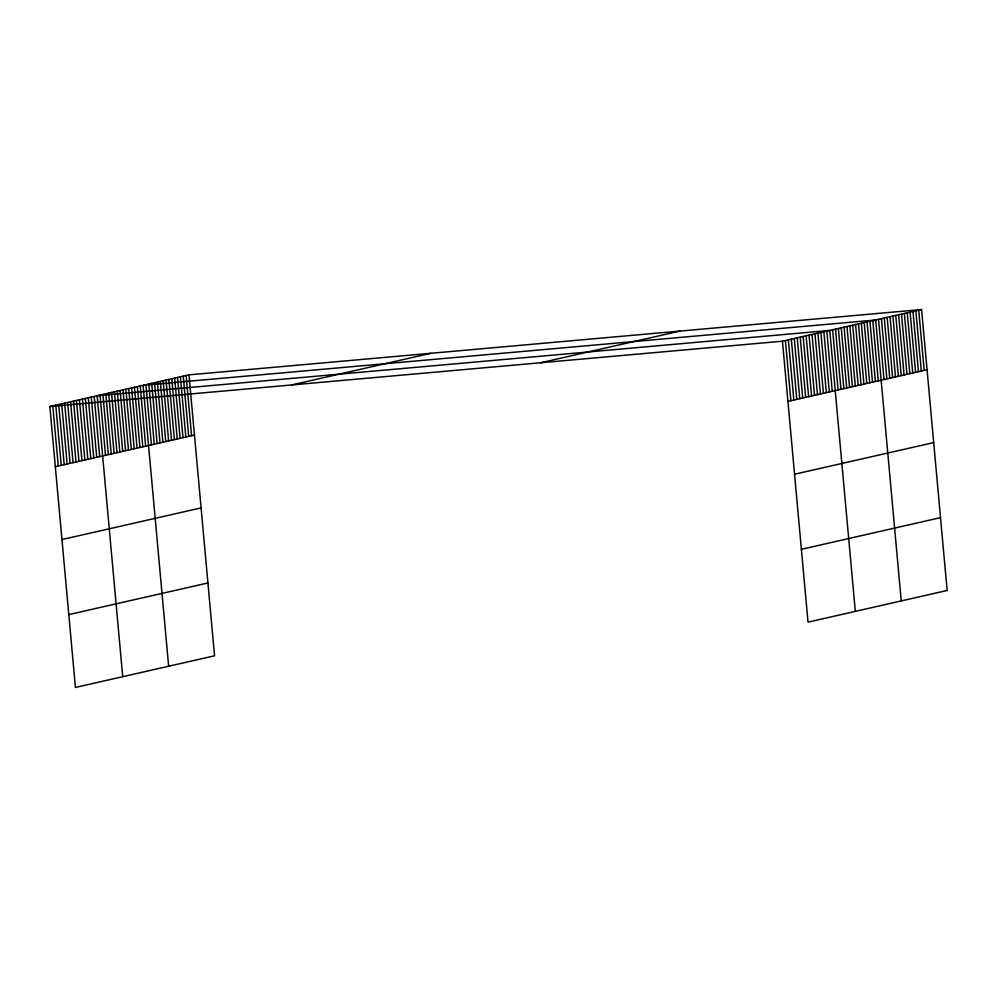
<?xml version="1.0" encoding="UTF-8"?>
<svg xmlns="http://www.w3.org/2000/svg" width="997" height="997" viewBox="0 0 997 997"><rect width="100%" height="100%" fill="white"/><g stroke="black" fill="none" stroke-linecap="round" stroke-linejoin="round"><path stroke-width="1.5" d="M188.981 374.86L214.554 655.802L75.423 687.456L49.85 406.514L188.981 374.86L921.577 309.544L947.15 590.486L808.019 622.14L782.446 341.198L921.577 309.544M291.61 384.954L430.741 353.312M55.334 466.696L194.465 435.053M540.686 362.746L679.829 331.104M61.964 539.551L201.095 507.897M787.929 401.392L927.06 369.737M68.793 614.601L207.924 582.958M794.559 474.236L933.691 442.593M801.389 549.297L940.52 517.642M49.85 406.514L782.446 341.198M918.711 310.204L924.194 370.398M915.844 310.852L921.315 371.046M912.978 311.513L918.449 371.694M910.099 312.161L915.582 372.355M907.233 312.809L912.716 373.003M904.366 313.469L909.837 373.651M901.5 314.117L906.971 374.311M898.621 314.765L904.105 374.959M895.755 315.426L901.238 375.62M892.888 316.074L898.359 376.268M890.022 316.734L895.493 376.916M887.143 317.382L892.627 377.576M884.277 318.031L889.76 378.224M881.41 318.691L886.881 378.885M878.544 319.339L884.015 379.533M901.238 600.942L875.665 320L143.07 385.303L168.643 666.245M872.799 320.648L878.282 380.842M869.932 321.296L875.403 381.49M867.054 321.956L872.537 382.138M864.187 322.604L869.671 382.798M861.321 323.252L866.792 383.446M858.454 323.913L863.925 384.107M855.576 324.561L861.059 384.755M852.709 325.221L858.193 385.403M849.843 325.869L855.314 386.063M846.976 326.518L852.447 386.711M844.098 327.178L849.581 387.359M841.231 327.826L846.715 388.02M838.365 328.487L843.836 388.668M835.498 329.135L840.97 389.329M832.62 329.783L838.103 389.977M855.326 611.385L829.753 330.443L97.158 395.747L122.718 676.689M826.8 331.116L832.271 391.298M823.846 331.789L829.317 391.971M820.88 332.462L826.363 392.644M817.926 333.135L823.41 393.317M814.973 333.796L820.444 393.989M812.019 334.469L817.49 394.662M809.053 335.142L814.537 395.335M806.099 335.815L811.583 396.008M803.146 336.488L808.617 396.681M800.192 337.16L805.663 397.354M797.226 337.833L802.71 398.027M794.273 338.506L799.756 398.7M791.319 339.179L796.79 399.373M788.365 339.852L793.836 400.046M785.399 340.525L790.883 400.719M186.115 375.508L191.586 435.701M183.249 376.168L188.72 436.35M180.37 376.816L185.853 437.01M177.503 377.464L182.987 437.658M174.637 378.125L180.108 438.319M171.771 378.773L177.242 438.967M168.892 379.433L174.375 439.615M166.025 380.081L171.509 440.275M163.159 380.729L168.63 440.923M160.293 381.39L165.764 441.571M157.414 382.038L162.897 442.232M154.547 382.686L160.031 442.88M151.681 383.347L157.152 443.54M148.815 383.995L154.286 444.188M145.936 384.655L151.419 444.836M140.203 385.951L145.674 446.145M137.324 386.612L142.808 446.806M134.458 387.26L139.941 447.454M131.592 387.92L137.075 448.102M128.725 388.568L134.196 448.762M125.846 389.216L131.33 449.41M122.98 389.877L128.463 450.058M120.114 390.525L125.585 450.719M117.247 391.173L122.718 451.367M114.368 391.833L119.852 452.027M111.502 392.482L116.985 452.675M108.636 393.142L114.107 453.323M105.769 393.79L111.24 453.984M102.89 394.438L108.374 454.632M100.024 395.099L105.508 455.28M94.204 396.42L99.675 456.614M91.238 397.093L96.721 457.287M88.284 397.766L93.768 457.959M85.331 398.439L90.802 458.632M82.377 399.112L87.848 459.305M79.411 399.785L84.895 459.978M76.457 400.458L81.941 460.651M73.504 401.13L78.975 461.324M70.55 401.803L76.021 461.997M67.584 402.476L73.068 462.67M64.631 403.149L70.114 463.331M61.677 403.822L67.148 464.004M58.723 404.495L64.194 464.677M55.757 405.168L61.241 465.35M52.804 405.841L58.287 466.023"/></g></svg>
